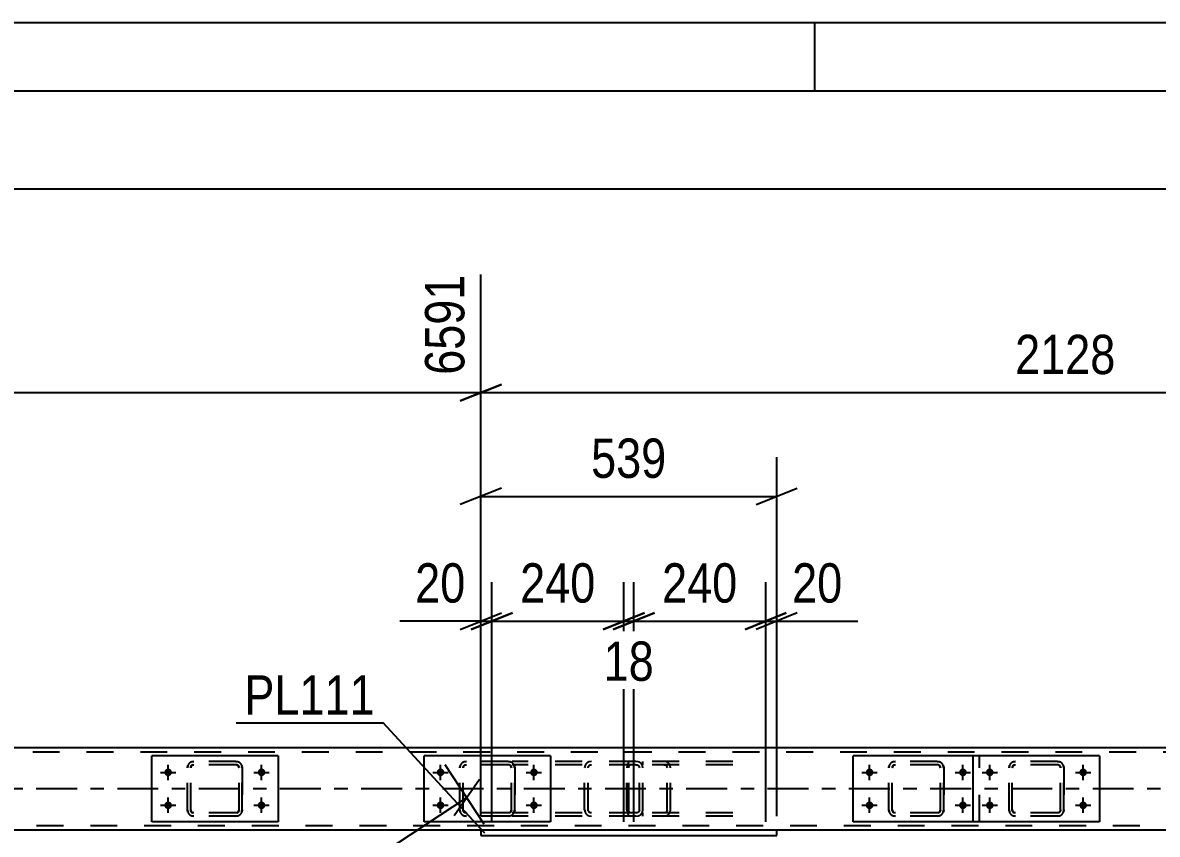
# Model space of a CAD drawing. Header units: millimetres. Extents: x -853 to 336, y -866 to -25.
# Drawn here: x -561.4 to -478.7, y -84.2 to -25.1 of the extents above; entities that cross this region are included whole.
import ezdxf

# ---------------------------------------------------------------- set-up
doc = ezdxf.new("R2010")
doc.units = ezdxf.units.MM
doc.linetypes.add('DXK_LINE_DOT2', pattern=[3.9198, 1.9599, -1.9599])
doc.linetypes.add('DXK_LINE_DOT3', pattern=[5.9187, 2.979, -0.9799, 0.9799, -0.9799])
doc.styles.add('Arial Narrow', font='ARIALN.TTF', dxfattribs={"height": 0.2})

# ---------------------------------------------------------------- blocks, each defined once
blk = doc.blocks.new('Unknown-570393679-1134')
at = {"color": 5, "linetype": 'Continuous'}
for p, q in [((336.325, -25.051), (-852.675, -25.051)), ((-503.675, -30.051), (-503.675, -25.051)), ((331.325, -30.051), (-847.675, -30.051))]:
    blk.add_line(p, q, dxfattribs=at)
blk = doc.blocks.new('Part-570393679-2540 - 2533')
at = {"color": 7, "linetype": 'DXK_LINE_DOT2'}
for p, q in [((-154.936, -78.205), (-791.628, -78.205)), ((-791.628, -83.565), (-154.936, -83.565)), ((-506.456, -83.885), (-528.002, -83.885))]:
    blk.add_line(p, q, dxfattribs=at)
at = {"color": 2, "linetype": 'Continuous'}
for p, q in [((-447.811, -77.885), (-646.933, -77.885)), ((-528.002, -83.885), (-591.591, -83.885)), ((-442.868, -83.885), (-506.456, -83.885))]:
    blk.add_line(p, q, dxfattribs=at)
at = {"color": 7, "linetype": 'DXK_LINE_DOT3'}
blk.add_line((-154.936, -80.885), (-791.628, -80.885), dxfattribs=at)
blk = doc.blocks.new('Part-570393679-2553 - 2533')
at = {"color": 7, "linetype": 'DXK_LINE_DOT2'}
for p, q in [((-529.536, -79.365), (-529.5, -79.181)), ((-529.5, -79.181), (-529.536, -79.365)), ((-529.296, -79.365), (-529.278, -79.273)), ((-529.278, -79.273), (-529.296, -79.365)), ((-529.278, -79.273), (-529.226, -79.195)), ((-529.226, -79.195), (-529.278, -79.273)), ((-529.24, -78.921), (-529.056, -78.885)), ((-529.056, -78.885), (-529.24, -78.921)), ((-529.226, -79.195), (-529.148, -79.143)), ((-529.148, -79.143), (-529.226, -79.195)), ((-529.148, -79.143), (-529.056, -79.125)), ((-526.016, -78.885), (-529.056, -78.885)), ((-526.016, -79.125), (-529.056, -79.125)), ((-526.016, -78.885), (-525.833, -78.921)), ((-525.833, -78.921), (-526.016, -78.885)), ((-525.924, -79.143), (-526.016, -79.125)), ((-525.924, -79.143), (-525.847, -79.195)), ((-525.847, -79.195), (-525.924, -79.143)), ((-525.847, -79.195), (-525.795, -79.273)), ((-525.795, -79.273), (-525.847, -79.195)), ((-525.795, -79.273), (-525.776, -79.365)), ((-525.776, -79.365), (-525.795, -79.273)), ((-525.573, -79.181), (-525.536, -79.365)), ((-525.536, -79.365), (-525.573, -79.181)), ((-529.536, -82.405), (-529.536, -79.365)), ((-529.536, -79.365), (-529.536, -79.365)), ((-529.536, -82.405), (-529.536, -79.365)), ((-529.296, -82.405), (-529.296, -79.365)), ((-529.296, -79.365), (-529.296, -79.365)), ((-529.296, -82.405), (-529.296, -79.365)), ((-525.776, -82.405), (-525.776, -79.365)), ((-525.776, -79.365), (-525.776, -79.365)), ((-525.776, -82.405), (-525.776, -79.365)), ((-525.536, -82.405), (-525.536, -79.365)), ((-525.536, -79.365), (-525.536, -79.365)), ((-525.536, -79.365), (-525.536, -82.405)), ((-529.536, -82.405), (-529.536, -82.405)), ((-529.5, -82.589), (-529.536, -82.405)), ((-529.536, -82.405), (-529.5, -82.589)), ((-529.296, -82.405), (-529.296, -82.405)), ((-529.278, -82.497), (-529.296, -82.405)), ((-529.296, -82.405), (-529.278, -82.497)), ((-529.226, -82.575), (-529.278, -82.497)), ((-529.278, -82.497), (-529.226, -82.575)), ((-529.148, -82.627), (-529.226, -82.575)), ((-529.226, -82.575), (-529.148, -82.627)), ((-529.056, -82.645), (-529.148, -82.627)), ((-525.924, -82.627), (-526.016, -82.645)), ((-525.847, -82.575), (-525.924, -82.627)), ((-525.924, -82.627), (-525.847, -82.575)), ((-525.795, -82.497), (-525.847, -82.575)), ((-525.847, -82.575), (-525.795, -82.497)), ((-525.776, -82.405), (-525.795, -82.497)), ((-525.795, -82.497), (-525.776, -82.405)), ((-525.776, -82.405), (-525.776, -82.405)), ((-525.536, -82.405), (-525.573, -82.589)), ((-525.573, -82.589), (-525.536, -82.405)), ((-525.536, -82.405), (-525.536, -82.405)), ((-529.056, -82.885), (-529.24, -82.848)), ((-529.24, -82.848), (-529.056, -82.885)), ((-526.016, -82.645), (-529.056, -82.645)), ((-526.016, -82.885), (-529.056, -82.885)), ((-525.833, -82.848), (-526.016, -82.885)), ((-526.016, -82.885), (-525.833, -82.848))]:
    blk.add_line(p, q, dxfattribs=at)
at = {"color": 7, "linetype": 'DXK_LINE_DOT3'}
blk.add_line((-527.536, -80.885), (-527.536, -80.885), dxfattribs=at)
at = {"color": 7, "linetype": 'DXK_LINE_DOT2'}
for centre, start, end in [((-529.056, -79.365), 112.5, 157.5), ((-529.056, -79.365), 112.5, 157.5), ((-526.016, -79.365), 22.5, 67.5), ((-526.016, -79.365), 22.5, 67.5), ((-529.056, -82.405), 202.5, 247.5), ((-529.056, -82.405), 202.5, 247.5), ((-526.016, -82.405), 292.5, 337.5), ((-526.016, -82.405), 292.5, 337.5)]:
    blk.add_arc(centre, 0.48, start, end, dxfattribs=at)
blk = doc.blocks.new('Part-570393679-2727 - 2533')
at = {"color": 7, "linetype": 'DXK_LINE_DOT2'}
for p, q in [((-517.339, -79.181), (-517.359, -79.365)), ((-517.281, -79.026), (-517.339, -79.181)), ((-517.193, -78.921), (-517.281, -79.026)), ((-517.225, -79.365), (-517.215, -79.273)), ((-517.215, -79.273), (-517.185, -79.195)), ((-517.09, -78.885), (-517.193, -78.921)), ((-517.185, -79.195), (-517.142, -79.143)), ((-517.142, -79.143), (-517.09, -79.125)), ((-509.648, -78.885), (-517.09, -78.885)), ((-509.648, -79.125), (-517.09, -79.125)), ((-516.193, -79.125), (-516.193, -78.885)), ((-514.49, -78.921), (-514.683, -78.885)), ((-514.683, -79.125), (-514.587, -79.143)), ((-514.587, -79.143), (-514.505, -79.195)), ((-514.505, -79.195), (-514.451, -79.273)), ((-514.451, -79.273), (-514.431, -79.365)), ((-514.18, -79.365), (-514.218, -79.181)), ((-517.359, -82.405), (-517.359, -79.365)), ((-517.225, -82.405), (-517.225, -79.365)), ((-514.431, -82.405), (-514.431, -79.365)), ((-514.18, -82.405), (-514.18, -79.365)), ((-517.359, -82.405), (-517.339, -82.589)), ((-517.339, -82.589), (-517.281, -82.744)), ((-517.215, -82.497), (-517.225, -82.405)), ((-517.185, -82.575), (-517.215, -82.497)), ((-517.142, -82.627), (-517.185, -82.575)), ((-517.09, -82.645), (-517.142, -82.627)), ((-514.587, -82.627), (-514.683, -82.645)), ((-514.505, -82.575), (-514.587, -82.627)), ((-514.451, -82.497), (-514.505, -82.575)), ((-514.431, -82.405), (-514.451, -82.497)), ((-514.218, -82.589), (-514.18, -82.405)), ((-517.281, -82.744), (-517.193, -82.848)), ((-517.193, -82.848), (-517.09, -82.885)), ((-509.648, -82.645), (-517.09, -82.645)), ((-509.648, -82.885), (-517.09, -82.885)), ((-516.193, -82.885), (-516.193, -82.645)), ((-514.683, -82.885), (-514.49, -82.848))]:
    blk.add_line(p, q, dxfattribs=at)
for centre, start, end in [((-514.668, -79.381), 23.89514, 68.84869), ((-514.668, -82.389), 291.15131, 336.10486)]:
    blk.add_arc(centre, 0.492, start, end, dxfattribs=at)
blk = doc.blocks.new('Bolt-570393679-2754 - 2533')
at = {"linetype": 'Continuous'}
for points in [[(-550.772, -79.404, -1), (-550.772, -79.964, -1)], [(-543.972, -79.404, -1), (-543.972, -79.964, -1)], [(-550.772, -81.804, -1), (-550.772, -82.364, -1)], [(-543.972, -81.804, -1), (-543.972, -82.364, -1)]]:
    blk.add_hatch(color=1, dxfattribs=at).paths.add_polyline_path(points)
at = {"color": 1, "linetype": 'Continuous'}
for p, q in [((-550.772, -80.244), (-550.772, -79.124)), ((-543.972, -80.244), (-543.972, -79.124)), ((-551.332, -79.684), (-550.212, -79.684)), ((-544.532, -79.684), (-543.412, -79.684)), ((-550.772, -82.644), (-550.772, -81.524)), ((-543.972, -82.644), (-543.972, -81.524)), ((-551.332, -82.084), (-550.212, -82.084)), ((-544.532, -82.084), (-543.412, -82.084))]:
    blk.add_line(p, q, dxfattribs=at)
blk = doc.blocks.new('Part-570393679-2840 - 2533')
at = {"color": 2, "linetype": 'Continuous'}
for p, q in [((-492.136, -78.485), (-500.891, -78.485)), ((-500.891, -83.285), (-500.891, -78.485)), ((-492.136, -83.285), (-500.891, -83.285))]:
    blk.add_line(p, q, dxfattribs=at)
at = {"color": 7, "linetype": 'DXK_LINE_DOT2'}
for p, q in [((-491.691, -78.485), (-492.136, -78.485)), ((-491.691, -83.285), (-491.691, -78.485)), ((-491.691, -83.285), (-492.136, -83.285))]:
    blk.add_line(p, q, dxfattribs=at)
blk = doc.blocks.new('Part-570393679-2841 - 2533')
at = {"color": 2, "linetype": 'Continuous'}
for p, q in [((-542.772, -78.484), (-551.972, -78.484)), ((-551.972, -83.284), (-551.972, -78.484)), ((-542.772, -78.484), (-542.772, -83.284)), ((-542.772, -83.284), (-551.972, -83.284))]:
    blk.add_line(p, q, dxfattribs=at)
blk = doc.blocks.new('Part-570393679-2931 - 2533')
at = {"color": 7, "linetype": 'DXK_LINE_DOT2'}
for p, q in [((-516.704, -78.885), (-525.718, -78.885)), ((-516.704, -79.125), (-525.718, -79.125)), ((-520.411, -79.181), (-520.449, -79.365)), ((-520.194, -79.365), (-520.175, -79.273)), ((-520.175, -79.273), (-520.119, -79.195)), ((-519.939, -78.885), (-520.134, -78.921)), ((-520.119, -79.195), (-520.036, -79.143)), ((-520.036, -79.143), (-519.939, -79.125)), ((-516.508, -78.921), (-516.704, -78.885)), ((-516.704, -79.125), (-516.606, -79.143)), ((-516.606, -79.143), (-516.523, -79.195)), ((-516.523, -79.195), (-516.468, -79.273)), ((-516.468, -79.273), (-516.448, -79.365)), ((-516.193, -79.365), (-516.232, -79.181)), ((-520.449, -82.405), (-520.449, -79.365)), ((-520.194, -82.405), (-520.194, -79.365)), ((-516.448, -82.405), (-516.448, -79.365)), ((-516.193, -82.405), (-516.193, -79.365)), ((-520.449, -82.405), (-520.411, -82.589)), ((-520.175, -82.497), (-520.194, -82.405)), ((-520.119, -82.575), (-520.175, -82.497)), ((-520.036, -82.627), (-520.119, -82.575)), ((-519.939, -82.645), (-520.036, -82.627)), ((-516.606, -82.627), (-516.704, -82.645)), ((-516.523, -82.575), (-516.606, -82.627)), ((-516.468, -82.497), (-516.523, -82.575)), ((-516.448, -82.405), (-516.468, -82.497)), ((-516.232, -82.589), (-516.193, -82.405)), ((-516.704, -82.645), (-525.718, -82.645)), ((-516.704, -82.885), (-525.718, -82.885)), ((-520.134, -82.848), (-519.939, -82.885)), ((-516.704, -82.885), (-516.508, -82.848))]:
    blk.add_line(p, q, dxfattribs=at)
for centre, start, end in [((-519.958, -79.386), 110.75832, 155.68005), ((-516.684, -79.386), 24.31995, 69.24168), ((-519.958, -82.384), 204.31995, 249.24168), ((-516.684, -82.384), 290.75832, 335.68005)]:
    blk.add_arc(centre, 0.496, start, end, dxfattribs=at)
blk = doc.blocks.new('Bolt-570393679-3135 - 2533')
at = {"linetype": 'Continuous'}
for points in [[(-499.691, -79.405, -1), (-499.691, -79.965, -1)], [(-492.891, -79.405, -1), (-492.891, -79.965, -1)], [(-499.691, -81.805, -1), (-499.691, -82.365, -1)], [(-492.891, -81.805, -1), (-492.891, -82.365, -1)]]:
    blk.add_hatch(color=1, dxfattribs=at).paths.add_polyline_path(points)
at = {"color": 1, "linetype": 'Continuous'}
for p, q in [((-499.691, -80.245), (-499.691, -79.125)), ((-492.891, -80.245), (-492.891, -79.125)), ((-500.251, -79.685), (-499.131, -79.685)), ((-493.451, -79.685), (-492.331, -79.685)), ((-499.691, -82.645), (-499.691, -81.525)), ((-492.891, -82.645), (-492.891, -81.525)), ((-500.251, -82.085), (-499.131, -82.085)), ((-493.451, -82.085), (-492.331, -82.085))]:
    blk.add_line(p, q, dxfattribs=at)
blk = doc.blocks.new('Part-570393679-2986 - 2533')
at = {"color": 2, "linetype": 'Continuous'}
for p, q in [((-528.002, -83.885), (-528.002, -84.285)), ((-506.456, -83.885), (-528.002, -83.885)), ((-506.456, -84.285), (-506.456, -83.885)), ((-528.002, -84.285), (-506.456, -84.285))]:
    blk.add_line(p, q, dxfattribs=at)
blk = doc.blocks.new('Part-570393679-3113 - 2533')
at = {"color": 7, "linetype": 'DXK_LINE_DOT2'}
for p, q in [((-549.372, -79.364), (-549.336, -79.181)), ((-549.336, -79.181), (-549.372, -79.364)), ((-549.132, -79.364), (-549.114, -79.273)), ((-549.114, -79.273), (-549.132, -79.364)), ((-549.114, -79.273), (-549.062, -79.195)), ((-549.062, -79.195), (-549.114, -79.273)), ((-549.076, -78.921), (-548.892, -78.884)), ((-548.892, -78.884), (-549.076, -78.921)), ((-549.062, -79.195), (-548.984, -79.143)), ((-548.984, -79.143), (-549.062, -79.195)), ((-548.984, -79.143), (-548.892, -79.124)), ((-545.852, -78.884), (-548.892, -78.884)), ((-545.852, -79.124), (-548.892, -79.124)), ((-545.852, -78.884), (-545.668, -78.921)), ((-545.668, -78.921), (-545.852, -78.884)), ((-545.76, -79.143), (-545.852, -79.124)), ((-545.76, -79.143), (-545.682, -79.195)), ((-545.682, -79.195), (-545.76, -79.143)), ((-545.682, -79.195), (-545.63, -79.273)), ((-545.63, -79.273), (-545.682, -79.195)), ((-545.63, -79.273), (-545.612, -79.364)), ((-545.612, -79.364), (-545.63, -79.273)), ((-545.409, -79.181), (-545.372, -79.364)), ((-545.372, -79.364), (-545.409, -79.181)), ((-549.372, -82.404), (-549.372, -79.364)), ((-549.372, -79.364), (-549.372, -79.364)), ((-549.372, -82.404), (-549.372, -79.364)), ((-549.132, -82.404), (-549.132, -79.364)), ((-549.132, -79.364), (-549.132, -79.364)), ((-549.132, -82.404), (-549.132, -79.364)), ((-545.612, -82.404), (-545.612, -79.364)), ((-545.612, -79.364), (-545.612, -79.364)), ((-545.612, -82.404), (-545.612, -79.364)), ((-545.372, -82.404), (-545.372, -79.364)), ((-545.372, -79.364), (-545.372, -79.364)), ((-545.372, -79.364), (-545.372, -82.404)), ((-549.372, -82.404), (-549.372, -82.404)), ((-549.336, -82.588), (-549.372, -82.404)), ((-549.372, -82.404), (-549.336, -82.588)), ((-549.132, -82.404), (-549.132, -82.404)), ((-549.114, -82.496), (-549.132, -82.404)), ((-549.132, -82.404), (-549.114, -82.496)), ((-549.062, -82.574), (-549.114, -82.496)), ((-549.114, -82.496), (-549.062, -82.574)), ((-548.984, -82.626), (-549.062, -82.574)), ((-549.062, -82.574), (-548.984, -82.626)), ((-548.892, -82.644), (-548.984, -82.626)), ((-545.76, -82.626), (-545.852, -82.644)), ((-545.682, -82.574), (-545.76, -82.626)), ((-545.76, -82.626), (-545.682, -82.574)), ((-545.63, -82.496), (-545.682, -82.574)), ((-545.682, -82.574), (-545.63, -82.496)), ((-545.612, -82.404), (-545.63, -82.496)), ((-545.63, -82.496), (-545.612, -82.404)), ((-545.612, -82.404), (-545.612, -82.404)), ((-545.372, -82.404), (-545.409, -82.588)), ((-545.409, -82.588), (-545.372, -82.404)), ((-545.372, -82.404), (-545.372, -82.404)), ((-548.892, -82.884), (-549.076, -82.848)), ((-549.076, -82.848), (-548.892, -82.884)), ((-545.852, -82.644), (-548.892, -82.644)), ((-545.852, -82.884), (-548.892, -82.884)), ((-545.668, -82.848), (-545.852, -82.884)), ((-545.852, -82.884), (-545.668, -82.848))]:
    blk.add_line(p, q, dxfattribs=at)
at = {"color": 7, "linetype": 'DXK_LINE_DOT3'}
blk.add_line((-547.372, -80.884), (-547.372, -80.884), dxfattribs=at)
at = {"color": 7, "linetype": 'DXK_LINE_DOT2'}
for centre, start, end in [((-548.892, -79.364), 112.5, 157.5), ((-548.892, -79.364), 112.5, 157.5), ((-545.852, -79.364), 22.5, 67.5), ((-545.852, -79.364), 22.5, 67.5), ((-548.892, -82.404), 202.5, 247.5), ((-548.892, -82.404), 202.5, 247.5), ((-545.852, -82.404), 292.5, 337.5), ((-545.852, -82.404), 292.5, 337.5)]:
    blk.add_arc(centre, 0.48, start, end, dxfattribs=at)
blk = doc.blocks.new('Part-570393679-2997 - 2533')
at = {"color": 2, "linetype": 'Continuous'}
for p, q in [((-482.936, -78.485), (-492.136, -78.485)), ((-492.136, -83.285), (-492.136, -78.485)), ((-482.936, -78.485), (-482.936, -83.285)), ((-482.936, -83.285), (-492.136, -83.285))]:
    blk.add_line(p, q, dxfattribs=at)
blk = doc.blocks.new('Bolt-570393679-3097 - 2533')
at = {"linetype": 'Continuous'}
for points in [[(-490.936, -79.405, -1), (-490.936, -79.965, -1)], [(-484.136, -79.405, -1), (-484.136, -79.965, -1)], [(-490.936, -81.805, -1), (-490.936, -82.365, -1)], [(-484.136, -81.805, -1), (-484.136, -82.365, -1)]]:
    blk.add_hatch(color=1, dxfattribs=at).paths.add_polyline_path(points)
at = {"color": 1, "linetype": 'Continuous'}
for p, q in [((-490.936, -80.245), (-490.936, -79.125)), ((-484.136, -80.245), (-484.136, -79.125)), ((-491.496, -79.685), (-490.376, -79.685)), ((-484.696, -79.685), (-483.576, -79.685)), ((-490.936, -82.645), (-490.936, -81.525)), ((-484.136, -82.645), (-484.136, -81.525)), ((-491.496, -82.085), (-490.376, -82.085)), ((-484.696, -82.085), (-483.576, -82.085))]:
    blk.add_line(p, q, dxfattribs=at)
blk = doc.blocks.new('Part-570393679-3076 - 2533')
at = {"color": 7, "linetype": 'DXK_LINE_DOT2'}
for p, q in [((-498.291, -79.365), (-498.255, -79.181)), ((-498.255, -79.181), (-498.291, -79.365)), ((-498.051, -79.365), (-498.033, -79.273)), ((-498.033, -79.273), (-498.051, -79.365)), ((-498.033, -79.273), (-497.981, -79.195)), ((-497.981, -79.195), (-498.033, -79.273)), ((-497.995, -78.921), (-497.811, -78.885)), ((-497.811, -78.885), (-497.995, -78.921)), ((-497.981, -79.195), (-497.903, -79.143)), ((-497.903, -79.143), (-497.981, -79.195)), ((-497.903, -79.143), (-497.811, -79.125)), ((-494.771, -78.885), (-497.811, -78.885)), ((-494.771, -79.125), (-497.811, -79.125)), ((-494.771, -78.885), (-494.588, -78.921)), ((-494.588, -78.921), (-494.771, -78.885)), ((-494.68, -79.143), (-494.771, -79.125)), ((-494.68, -79.143), (-494.602, -79.195)), ((-494.602, -79.195), (-494.68, -79.143)), ((-494.602, -79.195), (-494.55, -79.273)), ((-494.55, -79.273), (-494.602, -79.195)), ((-494.55, -79.273), (-494.531, -79.365)), ((-494.531, -79.365), (-494.55, -79.273)), ((-494.328, -79.181), (-494.291, -79.365)), ((-494.291, -79.365), (-494.328, -79.181)), ((-498.291, -82.405), (-498.291, -79.365)), ((-498.291, -79.365), (-498.291, -79.365)), ((-498.291, -82.405), (-498.291, -79.365)), ((-498.051, -82.405), (-498.051, -79.365)), ((-498.051, -79.365), (-498.051, -79.365)), ((-498.051, -82.405), (-498.051, -79.365)), ((-494.531, -82.405), (-494.531, -79.365)), ((-494.531, -79.365), (-494.531, -79.365)), ((-494.531, -82.405), (-494.531, -79.365)), ((-494.291, -82.405), (-494.291, -79.365)), ((-494.291, -79.365), (-494.291, -79.365)), ((-494.291, -79.365), (-494.291, -82.405)), ((-498.291, -82.405), (-498.291, -82.405)), ((-498.255, -82.588), (-498.291, -82.405)), ((-498.291, -82.405), (-498.255, -82.588)), ((-498.051, -82.405), (-498.051, -82.405)), ((-498.033, -82.496), (-498.051, -82.405)), ((-498.051, -82.405), (-498.033, -82.496)), ((-497.981, -82.574), (-498.033, -82.496)), ((-498.033, -82.496), (-497.981, -82.574)), ((-497.903, -82.626), (-497.981, -82.574)), ((-497.981, -82.574), (-497.903, -82.626)), ((-497.811, -82.645), (-497.903, -82.626)), ((-494.68, -82.626), (-494.771, -82.645)), ((-494.602, -82.574), (-494.68, -82.626)), ((-494.68, -82.626), (-494.602, -82.574)), ((-494.55, -82.496), (-494.602, -82.574)), ((-494.602, -82.574), (-494.55, -82.496)), ((-494.531, -82.405), (-494.55, -82.496)), ((-494.55, -82.496), (-494.531, -82.405)), ((-494.531, -82.405), (-494.531, -82.405)), ((-494.291, -82.405), (-494.328, -82.588)), ((-494.328, -82.588), (-494.291, -82.405)), ((-494.291, -82.405), (-494.291, -82.405)), ((-497.811, -82.885), (-497.995, -82.848)), ((-497.995, -82.848), (-497.811, -82.885)), ((-494.771, -82.645), (-497.811, -82.645)), ((-494.771, -82.885), (-497.811, -82.885)), ((-494.588, -82.848), (-494.771, -82.885)), ((-494.771, -82.885), (-494.588, -82.848))]:
    blk.add_line(p, q, dxfattribs=at)
at = {"color": 7, "linetype": 'DXK_LINE_DOT3'}
blk.add_line((-496.291, -80.885), (-496.291, -80.885), dxfattribs=at)
at = {"color": 7, "linetype": 'DXK_LINE_DOT2'}
for centre, start, end in [((-497.811, -79.365), 112.5, 157.5), ((-497.811, -79.365), 112.5, 157.5), ((-494.771, -79.365), 22.5, 67.5), ((-494.771, -79.365), 22.5, 67.5), ((-497.811, -82.405), 202.5, 247.5), ((-497.811, -82.405), 202.5, 247.5), ((-494.771, -82.405), 292.5, 337.5), ((-494.771, -82.405), 292.5, 337.5)]:
    blk.add_arc(centre, 0.48, start, end, dxfattribs=at)
blk = doc.blocks.new('Part-570393679-3106 - 2533')
at = {"color": 2, "linetype": 'Continuous'}
for p, q in [((-522.936, -78.485), (-532.136, -78.485)), ((-532.136, -83.285), (-532.136, -78.485)), ((-522.936, -78.485), (-522.936, -83.285)), ((-522.936, -83.285), (-532.136, -83.285))]:
    blk.add_line(p, q, dxfattribs=at)
blk = doc.blocks.new('Part-570393679-3120 - 2533')
at = {"color": 7, "linetype": 'DXK_LINE_DOT2'}
for p, q in [((-489.536, -79.365), (-489.5, -79.181)), ((-489.5, -79.181), (-489.536, -79.365)), ((-489.296, -79.365), (-489.278, -79.273)), ((-489.278, -79.273), (-489.296, -79.365)), ((-489.278, -79.273), (-489.226, -79.195)), ((-489.226, -79.195), (-489.278, -79.273)), ((-489.24, -78.921), (-489.056, -78.885)), ((-489.056, -78.885), (-489.24, -78.921)), ((-489.226, -79.195), (-489.148, -79.143)), ((-489.148, -79.143), (-489.226, -79.195)), ((-489.148, -79.143), (-489.056, -79.125)), ((-486.016, -78.885), (-489.056, -78.885)), ((-486.016, -79.125), (-489.056, -79.125)), ((-486.016, -78.885), (-485.833, -78.921)), ((-485.833, -78.921), (-486.016, -78.885)), ((-485.924, -79.143), (-486.016, -79.125)), ((-485.924, -79.143), (-485.847, -79.195)), ((-485.847, -79.195), (-485.924, -79.143)), ((-485.847, -79.195), (-485.795, -79.273)), ((-485.795, -79.273), (-485.847, -79.195)), ((-485.795, -79.273), (-485.776, -79.365)), ((-485.776, -79.365), (-485.795, -79.273)), ((-485.573, -79.181), (-485.536, -79.365)), ((-485.536, -79.365), (-485.573, -79.181)), ((-489.536, -82.405), (-489.536, -79.365)), ((-489.536, -79.365), (-489.536, -79.365)), ((-489.536, -82.405), (-489.536, -79.365)), ((-489.296, -82.405), (-489.296, -79.365)), ((-489.296, -79.365), (-489.296, -79.365)), ((-489.296, -82.405), (-489.296, -79.365)), ((-485.776, -82.405), (-485.776, -79.365)), ((-485.776, -79.365), (-485.776, -79.365)), ((-485.776, -82.405), (-485.776, -79.365)), ((-485.536, -82.405), (-485.536, -79.365)), ((-485.536, -79.365), (-485.536, -79.365)), ((-485.536, -79.365), (-485.536, -82.405)), ((-489.536, -82.405), (-489.536, -82.405)), ((-489.5, -82.589), (-489.536, -82.405)), ((-489.536, -82.405), (-489.5, -82.589)), ((-489.296, -82.405), (-489.296, -82.405)), ((-489.278, -82.497), (-489.296, -82.405)), ((-489.296, -82.405), (-489.278, -82.497)), ((-489.226, -82.575), (-489.278, -82.497)), ((-489.278, -82.497), (-489.226, -82.575)), ((-489.148, -82.627), (-489.226, -82.575)), ((-489.226, -82.575), (-489.148, -82.627)), ((-489.056, -82.645), (-489.148, -82.627)), ((-485.924, -82.627), (-486.016, -82.645)), ((-485.847, -82.575), (-485.924, -82.627)), ((-485.924, -82.627), (-485.847, -82.575)), ((-485.795, -82.497), (-485.847, -82.575)), ((-485.847, -82.575), (-485.795, -82.497)), ((-485.776, -82.405), (-485.795, -82.497)), ((-485.795, -82.497), (-485.776, -82.405)), ((-485.776, -82.405), (-485.776, -82.405)), ((-485.536, -82.405), (-485.573, -82.589)), ((-485.573, -82.589), (-485.536, -82.405)), ((-485.536, -82.405), (-485.536, -82.405)), ((-489.056, -82.885), (-489.24, -82.848)), ((-489.24, -82.848), (-489.056, -82.885)), ((-486.016, -82.645), (-489.056, -82.645)), ((-486.016, -82.885), (-489.056, -82.885)), ((-485.833, -82.848), (-486.016, -82.885)), ((-486.016, -82.885), (-485.833, -82.848))]:
    blk.add_line(p, q, dxfattribs=at)
at = {"color": 7, "linetype": 'DXK_LINE_DOT3'}
blk.add_line((-487.536, -80.885), (-487.536, -80.885), dxfattribs=at)
at = {"color": 7, "linetype": 'DXK_LINE_DOT2'}
for centre, start, end in [((-489.056, -79.365), 112.5, 157.5), ((-489.056, -79.365), 112.5, 157.5), ((-486.016, -79.365), 22.5, 67.5), ((-486.016, -79.365), 22.5, 67.5), ((-489.056, -82.405), 202.5, 247.5), ((-489.056, -82.405), 202.5, 247.5), ((-486.016, -82.405), 292.5, 337.5), ((-486.016, -82.405), 292.5, 337.5)]:
    blk.add_arc(centre, 0.48, start, end, dxfattribs=at)
blk = doc.blocks.new('Bolt-570393679-3136 - 2533')
at = {"linetype": 'Continuous'}
for points in [[(-530.936, -79.405, -1), (-530.936, -79.965, -1)], [(-524.136, -79.405, -1), (-524.136, -79.965, -1)], [(-530.936, -81.805, -1), (-530.936, -82.365, -1)], [(-524.136, -81.805, -1), (-524.136, -82.365, -1)]]:
    blk.add_hatch(color=1, dxfattribs=at).paths.add_polyline_path(points)
at = {"color": 1, "linetype": 'Continuous'}
for p, q in [((-530.936, -80.245), (-530.936, -79.125)), ((-524.136, -80.245), (-524.136, -79.125)), ((-531.496, -79.685), (-530.376, -79.685)), ((-524.696, -79.685), (-523.576, -79.685)), ((-530.936, -82.645), (-530.936, -81.525)), ((-524.136, -82.645), (-524.136, -81.525)), ((-531.496, -82.085), (-530.376, -82.085)), ((-524.696, -82.085), (-523.576, -82.085))]:
    blk.add_line(p, q, dxfattribs=at)
blk = doc.blocks.new('StraightDimension-570393679-4435 - 2533')
at = {"color": 7, "linetype": 'Continuous'}
for p, q in [((-527.752, -83.449), (-530.591, -79.133)), ((-529.948, -82.84), (-528.101, -80.188)), ((-561.619, -102.954), (-529.025, -81.514)), ((-560.346, -104.889), (-563.185, -100.573)), ((-560.695, -101.628), (-562.542, -104.279))]:
    blk.add_line(p, q, dxfattribs=at)
at = {"color": 0}
blk.add_wipeout([(-542.942, -89.771), (-545.25, -86.262), (-550.834, -89.935), (-548.526, -93.444)], dxfattribs=at)
at = {"color": 3, "style": 'Arial Narrow'}
blk.add_text('975', height=2.8633, rotation=33.33468, dxfattribs=at).set_placement((-548.355, -92.613))
blk = doc.blocks.new('StraightDimension-570393679-24860 - 2533')
at = {"color": 7, "linetype": 'Continuous'}
for p, q in [((-507.256, -83.285), (-507.256, -65.812)), ((-506.456, -82.885), (-506.456, -65.812)), ((-508.756, -69.262), (-505.756, -68.062)), ((-504.956, -68.062), (-507.956, -69.262)), ((-507.256, -68.662), (-506.456, -68.662)), ((-506.456, -68.662), (-500.55, -68.662)), ((-506.456, -68.662), (-500.55, -68.662))]:
    blk.add_line(p, q, dxfattribs=at)
at = {"color": 0}
blk.add_wipeout([(-501.075, -67.912), (-501.075, -63.712), (-505.931, -63.712), (-505.931, -67.912)], dxfattribs=at)
at = {"color": 3, "style": 'Arial Narrow'}
blk.add_text('20', height=2.8633, dxfattribs=at).set_placement((-505.331, -67.312))
blk = doc.blocks.new('StraightDimension-570393679-3729 - 2533')
at = {"color": 7, "linetype": 'Continuous'}
blk.add_line((-792.428, -37.161), (-121.416, -37.161), dxfattribs=at)
blk = doc.blocks.new('StraightDimension-570393679-4244 - 2533')
at = {"color": 7, "linetype": 'Continuous'}
for p, q in [((-528.002, -82.885), (-528.002, -43.398)), ((-526.502, -51.411), (-529.502, -52.611)), ((-528.002, -52.011), (-442.868, -52.011))]:
    blk.add_line(p, q, dxfattribs=at)
at = {"color": 0}
blk.add_wipeout([(-481.179, -51.261), (-481.179, -47.061), (-489.691, -47.061), (-489.691, -51.261)], dxfattribs=at)
at = {"color": 3, "style": 'Arial Narrow'}
blk.add_text('2128', height=2.8633, dxfattribs=at).set_placement((-489.091, -50.661))
blk = doc.blocks.new('StraightDimension-570393679-24863 - 2533')
at = {"color": 7, "linetype": 'Continuous'}
for p, q in [((-527.202, -83.285), (-527.202, -65.812)), ((-517.594, -83.285), (-517.594, -65.812)), ((-528.702, -69.262), (-525.702, -68.062)), ((-516.094, -68.062), (-519.094, -69.262)), ((-527.202, -68.662), (-517.594, -68.662))]:
    blk.add_line(p, q, dxfattribs=at)
at = {"color": 0}
blk.add_wipeout([(-519.056, -67.912), (-519.056, -63.712), (-525.74, -63.712), (-525.74, -67.912)], dxfattribs=at)
at = {"color": 3, "style": 'Arial Narrow'}
blk.add_text('240', height=2.8633, dxfattribs=at).set_placement((-525.14, -67.312))
blk = doc.blocks.new('StraightDimension-570393679-4050 - 2533')
at = {"color": 7, "linetype": 'Continuous'}
for p, q in [((-528.002, -82.885), (-528.002, -56.72)), ((-506.456, -82.885), (-506.456, -56.72)), ((-526.502, -58.97), (-529.502, -60.17)), ((-507.956, -60.17), (-504.956, -58.97)), ((-528.002, -59.57), (-506.456, -59.57))]:
    blk.add_line(p, q, dxfattribs=at)
at = {"color": 0}
blk.add_wipeout([(-513.887, -58.82), (-513.887, -54.62), (-520.571, -54.62), (-520.571, -58.82)], dxfattribs=at)
at = {"color": 3, "style": 'Arial Narrow'}
blk.add_text('539', height=2.8633, dxfattribs=at).set_placement((-519.971, -58.22))
blk = doc.blocks.new('StraightDimension-570393679-4245 - 2533')
at = {"color": 7, "linetype": 'Continuous'}
for p, q in [((-528.002, -82.885), (-528.002, -43.398)), ((-613.136, -52.011), (-528.002, -52.011)), ((-529.502, -52.611), (-526.502, -51.411))]:
    blk.add_line(p, q, dxfattribs=at)
at = {"color": 0, "linetype": 'Continuous'}
blk.add_wipeout([(-528.602, -42.798), (-532.802, -42.798), (-532.802, -51.311), (-528.602, -51.311)], dxfattribs=at)
at = {"color": 3, "linetype": 'Continuous', "style": 'Arial Narrow'}
blk.add_text('6591', height=2.8633, rotation=90.00021, dxfattribs=at).set_placement((-529.202, -50.711))
blk = doc.blocks.new('StraightDimension-570393679-24861 - 2533')
at = {"color": 7, "linetype": 'Continuous'}
for p, q in [((-516.864, -83.285), (-516.864, -65.812)), ((-507.256, -83.285), (-507.256, -65.812)), ((-518.364, -69.262), (-515.364, -68.062)), ((-505.756, -68.062), (-508.756, -69.262)), ((-516.864, -68.662), (-507.256, -68.662))]:
    blk.add_line(p, q, dxfattribs=at)
at = {"color": 0}
blk.add_wipeout([(-508.718, -67.912), (-508.718, -63.712), (-515.402, -63.712), (-515.402, -67.912)], dxfattribs=at)
at = {"color": 3, "style": 'Arial Narrow'}
blk.add_text('240', height=2.8633, dxfattribs=at).set_placement((-514.802, -67.312))
blk = doc.blocks.new('StraightDimension-570393679-24862 - 2533')
at = {"color": 7, "linetype": 'Continuous'}
for p, q in [((-517.594, -83.285), (-517.594, -66.262)), ((-516.864, -83.285), (-516.864, -66.262)), ((-519.094, -69.262), (-516.094, -68.062)), ((-515.364, -68.062), (-518.364, -69.262)), ((-517.594, -68.662), (-516.864, -68.662))]:
    blk.add_line(p, q, dxfattribs=at)
at = {"color": 0}
blk.add_wipeout([(-514.801, -73.612), (-514.801, -69.412), (-519.657, -69.412), (-519.657, -73.612)], dxfattribs=at)
at = {"color": 3, "style": 'Arial Narrow'}
blk.add_text('18', height=2.8633, dxfattribs=at).set_placement((-519.057, -73.012))
blk = doc.blocks.new('StraightDimension-570393679-24864 - 2533')
at = {"color": 7, "linetype": 'Continuous'}
for p, q in [((-528.002, -82.885), (-528.002, -65.812)), ((-527.202, -83.285), (-527.202, -65.812)), ((-529.502, -69.262), (-526.502, -68.062)), ((-525.702, -68.062), (-528.702, -69.262)), ((-528.002, -68.662), (-533.908, -68.662)), ((-528.002, -68.662), (-533.908, -68.662)), ((-528.002, -68.662), (-527.202, -68.662))]:
    blk.add_line(p, q, dxfattribs=at)
at = {"color": 0}
blk.add_wipeout([(-528.527, -67.912), (-528.527, -63.712), (-533.383, -63.712), (-533.383, -67.912)], dxfattribs=at)
at = {"color": 3, "style": 'Arial Narrow'}
blk.add_text('20', height=2.8633, dxfattribs=at).set_placement((-532.783, -67.312))
blk = doc.blocks.new('Mark-570393679-2982 - 2533')
at = {"color": 30, "linetype": 'Continuous'}
for p in [(-545.821, -76.076), (-527.722, -84.115)]:
    blk.add_line(p, (-535.117, -76.076), dxfattribs=at)
at = {"color": 0}
blk.add_wipeout([(-535.717, -75.476), (-535.717, -72.476), (-545.221, -72.476), (-545.221, -75.476)], dxfattribs=at)
blk.add_wipeout([(-535.717, -75.476), (-535.717, -72.476), (-545.221, -72.476), (-545.221, -75.476)], dxfattribs=at)
at = {"color": 3, "style": 'Arial Narrow'}
blk.add_text('PL111', height=2.8633, dxfattribs=at).set_placement((-545.221, -75.476))

msp = doc.modelspace()

# ---------------------------------------------------------------- block references
for name in ['Unknown-570393679-1134', 'Part-570393679-2540 - 2533', 'Part-570393679-2841 - 2533', 'Part-570393679-3106 - 2533', 'Part-570393679-2840 - 2533', 'Part-570393679-2997 - 2533', 'Bolt-570393679-2754 - 2533', 'Part-570393679-3113 - 2533', 'Bolt-570393679-3136 - 2533', 'Part-570393679-2553 - 2533', 'Part-570393679-2931 - 2533', 'Part-570393679-2727 - 2533', 'Bolt-570393679-3135 - 2533', 'Part-570393679-3076 - 2533', 'Bolt-570393679-3097 - 2533', 'Part-570393679-3120 - 2533', 'Part-570393679-2986 - 2533']:
    msp.add_blockref(name, (0, 0))

# ---------------------------------------------------------------- next in the draw order: block references
for name in ['StraightDimension-570393679-24860 - 2533', 'StraightDimension-570393679-4435 - 2533']:
    msp.add_blockref(name, (0, 0))

# ---------------------------------------------------------------- next in the draw order: block references
msp.add_blockref('StraightDimension-570393679-3729 - 2533', (0, 0))

# ---------------------------------------------------------------- next in the draw order: block references
msp.add_blockref('StraightDimension-570393679-4244 - 2533', (0, 0))

# ---------------------------------------------------------------- next in the draw order: block references
msp.add_blockref('StraightDimension-570393679-24863 - 2533', (0, 0))

# ---------------------------------------------------------------- next in the draw order: block references
msp.add_blockref('StraightDimension-570393679-4050 - 2533', (0, 0))

# ---------------------------------------------------------------- next in the draw order: block references
for name in ['StraightDimension-570393679-4245 - 2533', 'StraightDimension-570393679-24861 - 2533']:
    msp.add_blockref(name, (0, 0))

# ---------------------------------------------------------------- next in the draw order: block references
for name in ['StraightDimension-570393679-24864 - 2533', 'StraightDimension-570393679-24862 - 2533']:
    msp.add_blockref(name, (0, 0))

# ---------------------------------------------------------------- next in the draw order: block references
msp.add_blockref('Mark-570393679-2982 - 2533', (0, 0))

doc.saveas('drawing.dxf')
